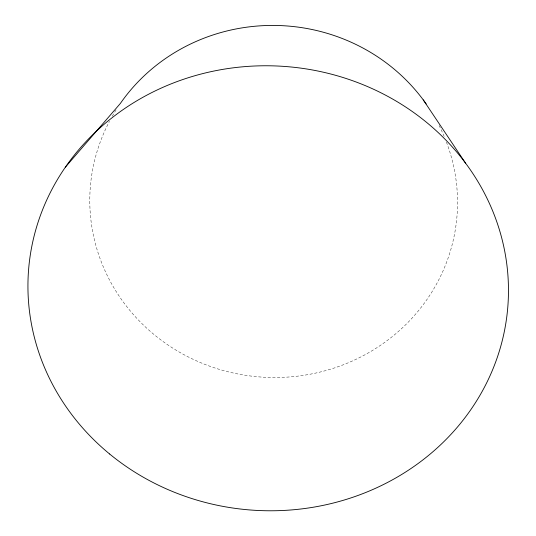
<?xml version="1.0" encoding="UTF-8"?>
<svg xmlns="http://www.w3.org/2000/svg" width="536" height="536" viewBox="0 0 536 536"><rect width="100%" height="100%" fill="white"/><g stroke="black" fill="none" stroke-linecap="round" stroke-linejoin="round"><path stroke-width="0.4" stroke-dasharray="2.68 2.01" d="M446.414 142.074A183.915 176.022 3.6 0 1 262.895 377.163A183.915 176.022 3.6 0 1 109.458 121.377M112.292 116.218A183.915 176.022 3.6 0 1 116.198 109.726M439.091 125.484A183.915 176.022 3.6 0 1 444.612 137.518"/><path stroke-width="0.8" d="M65.412 167.118L120.366 103.441A183.915 176.022 3.6 0 1 426.18 103.937M423.246 99.877L465.503 163.078M109.625 453.999A240.336 222.433 3.6 0 0 503.813 333.988A240.336 222.433 3.6 0 0 191.164 76.829A240.336 222.433 3.6 0 0 109.625 453.999"/></g></svg>
